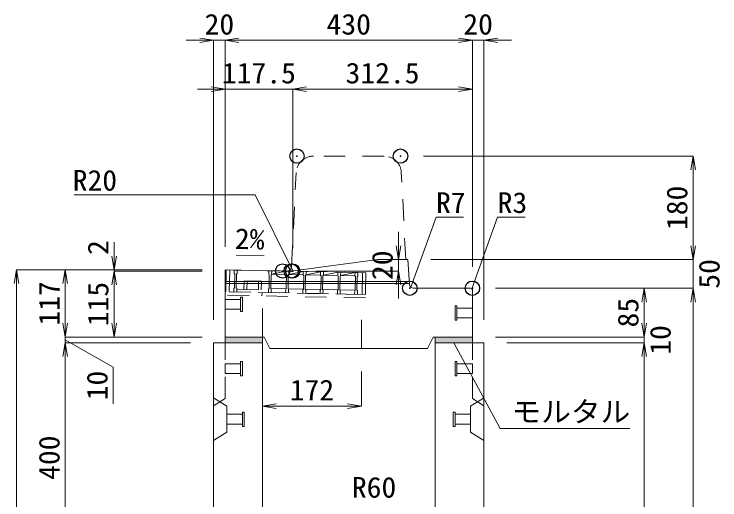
# Model space of a CAD drawing. Units: millimetres at full size. Extents: x -1809 to 57027, y -20349 to 17321.
# Drawn here: x 12318 to 13545, y -7920 to -7074 of the extents above; entities that cross this region are included whole.
import ezdxf
from ezdxf.enums import TextEntityAlignment as Align

# ---------------------------------------------------------------- set-up
doc = ezdxf.new("R2010")
doc.units = ezdxf.units.MM
doc.header["$LTSCALE"] = 50
doc.header["$PDMODE"] = 32
doc.header["$PDSIZE"] = 25
doc.linetypes.add('USER1', pattern=[2, 1, -1])
doc.linetypes.add('USER2', pattern=[1.35, 0.75, -0.6])
for name, color, linetype, lineweight in [('インサート', 3, 'USER2', 9), ('グレーチング', 7, 'USER2', 9), ('モルタル', 7, 'Continuous', 9), ('受枠', 3, 'USER2', 9), ('寸法線', 7, 'Continuous', 13), ('引出線', 4, 'Continuous', 13), ('本体', 2, 'Continuous', 13), ('目地', 132, 'Continuous', 9)]:
    doc.layers.add(name, color=color, linetype=linetype, lineweight=lineweight)
doc.layers.add('作業エリア', color=11, linetype='Continuous')
doc.styles.add('ＭＳ 明朝', font='')
doc.styles.get('ＭＳ 明朝').set_extended_font_data('MS Mincho')

# ---------------------------------------------------------------- blocks, each defined once
blk = doc.blocks.new('open_arrow')
at = {"color": 0, "linetype": 'Continuous', "lineweight": -2}
blk.add_lwpolyline([(7.5, 1.25), (0, 0), (7.5, -1.25)], dxfattribs=at)

msp = doc.modelspace()

# ---------------------------------------------------------------- hatches: boundary and pattern name
at = {"layer": 'モルタル'}
for points in [[(12750, -7646.05), (12750, -7636.05), (12685, -7636.05), (12685, -7646.05)], [(13115, -7646.05), (13115, -7636.05), (13050, -7636.05), (13050, -7646.05)]]:
    msp.add_hatch(color=256, dxfattribs=at).paths.add_polyline_path(points)

# ---------------------------------------------------------------- linework, layer by layer
at = {"layer": 'インサート'}
for p, q in [((12685, -7570.55), (12712, -7570.55)), ((12685, -7570.55), (12685, -7587.55)), ((12715, -7566.55), (12712, -7566.55)), ((12712, -7566.55), (12712, -7591.55)), ((12715, -7591.55), (12715, -7566.55)), ((13085, -7581.55), (13088, -7581.55)), ((13085, -7606.55), (13085, -7581.55)), ((13088, -7581.55), (13088, -7606.55)), ((12685, -7587.55), (12712, -7587.55)), ((12712, -7591.55), (12715, -7591.55)), ((13115, -7585.55), (13088, -7585.55)), ((13115, -7585.55), (13115, -7602.55)), ((13088, -7606.55), (13085, -7606.55)), ((13115, -7602.55), (13088, -7602.55)), ((12685, -7682.55), (12712, -7682.55)), ((12685, -7682.55), (12685, -7699.55)), ((12715, -7678.55), (12712, -7678.55)), ((12712, -7678.55), (12712, -7703.55)), ((12715, -7703.55), (12715, -7678.55)), ((13085, -7678.55), (13088, -7678.55)), ((13085, -7703.55), (13085, -7678.55)), ((13088, -7678.55), (13088, -7703.55)), ((13115, -7682.55), (13088, -7682.55)), ((13115, -7682.55), (13115, -7699.55)), ((12685, -7699.55), (12712, -7699.55)), ((12712, -7703.55), (12715, -7703.55)), ((13088, -7703.55), (13085, -7703.55)), ((13115, -7699.55), (13088, -7699.55)), ((12718.2, -7766.55), (12715.2, -7766.55)), ((12715.2, -7766.55), (12715.2, -7791.55)), ((12718.2, -7791.55), (12718.2, -7766.55)), ((13081.8, -7766.55), (13084.8, -7766.55)), ((13081.8, -7791.55), (13081.8, -7766.55)), ((13084.8, -7766.55), (13084.8, -7791.55)), ((12688.2, -7770.55), (12715.2, -7770.55)), ((12688.2, -7770.55), (12688.2, -7787.55)), ((13111.8, -7770.55), (13084.8, -7770.55)), ((13111.8, -7770.55), (13111.8, -7787.55)), ((12688.2, -7787.55), (12715.2, -7787.55)), ((12715.2, -7791.55), (12718.2, -7791.55)), ((13084.8, -7791.55), (13081.8, -7791.55)), ((13111.8, -7787.55), (13084.8, -7787.55))]:
    msp.add_line(p, q, dxfattribs=at)
at = {"layer": 'グレーチング'}
for p, q in [((12701, -7519.37), (12700.88, -7525.37)), ((12915.95, -7523.67), (12701, -7519.37)), ((12706, -7519.47), (12705.88, -7525.47)), ((12760.98, -7520.57), (12760.86, -7526.57)), ((12765.98, -7520.67), (12765.86, -7526.67)), ((12765.86, -7526.67), (12790.98, -7521.17)), ((12790.98, -7521.17), (12790.86, -7527.17)), ((12795.98, -7521.27), (12795.86, -7527.27)), ((12795.86, -7527.27), (12820.97, -7521.77)), ((12820.97, -7521.77), (12820.85, -7527.77)), ((12825.97, -7521.87), (12825.85, -7527.87)), ((12825.85, -7527.87), (12850.97, -7522.37)), ((12850.97, -7522.37), (12850.85, -7528.37)), ((12855.97, -7522.47), (12855.85, -7528.47)), ((12855.85, -7528.47), (12880.96, -7522.97)), ((12880.96, -7522.97), (12880.84, -7528.97)), ((12885.96, -7523.07), (12885.84, -7529.07)), ((12885.84, -7529.07), (12910.95, -7523.57)), ((12910.95, -7523.57), (12910.83, -7529.57)), ((12700.88, -7525.37), (12701.86, -7526.39)), ((12701.86, -7526.39), (12701.38, -7550.39)), ((12704.86, -7526.45), (12704.38, -7550.45)), ((12705.88, -7525.47), (12704.86, -7526.45)), ((12760.86, -7526.57), (12761.84, -7527.59)), ((12761.84, -7527.59), (12761.36, -7551.59)), ((12764.84, -7527.65), (12764.36, -7551.65)), ((12765.86, -7526.67), (12764.84, -7527.65)), ((12765.86, -7526.67), (12790.86, -7527.17)), ((12790.86, -7527.17), (12791.84, -7528.19)), ((12791.84, -7528.19), (12791.36, -7552.19)), ((12794.84, -7528.25), (12794.36, -7552.25)), ((12795.86, -7527.27), (12794.84, -7528.25)), ((12795.86, -7527.27), (12820.85, -7527.77)), ((12820.85, -7527.77), (12821.83, -7528.79)), ((12821.83, -7528.79), (12821.35, -7552.79)), ((12824.83, -7528.85), (12824.35, -7552.85)), ((12825.85, -7527.87), (12824.83, -7528.85)), ((12825.85, -7527.87), (12850.85, -7528.37)), ((12850.85, -7528.37), (12851.83, -7529.39)), ((12851.83, -7529.39), (12851.35, -7553.39)), ((12854.83, -7529.45), (12854.35, -7553.45)), ((12855.85, -7528.47), (12854.83, -7529.45)), ((12855.85, -7528.47), (12880.84, -7528.97)), ((12880.84, -7528.97), (12881.82, -7529.99)), ((12881.82, -7529.99), (12881.34, -7553.99)), ((12884.82, -7530.05), (12884.34, -7554.05)), ((12885.84, -7529.07), (12884.82, -7530.05)), ((12885.84, -7529.07), (12910.83, -7529.57)), ((12910.83, -7529.57), (12911.81, -7530.59)), ((12911.81, -7530.59), (12911.33, -7554.59)), ((12914.81, -7530.65), (12914.33, -7554.65)), ((12915.83, -7529.67), (12914.81, -7530.65)), ((12915.95, -7523.67), (12915.83, -7529.67)), ((12718.12, -7538.22), (12717.82, -7553.22)), ((12718.12, -7538.22), (12748.12, -7538.82)), ((12723.12, -7538.32), (12722.82, -7553.32)), ((12743.12, -7538.72), (12742.82, -7553.72)), ((12748.12, -7538.82), (12747.82, -7553.82)), ((12700.24, -7557.37), (12700.36, -7551.37)), ((12915.19, -7561.67), (12700.24, -7557.37)), ((12700.36, -7551.37), (12701.38, -7550.39)), ((12705.36, -7551.47), (12704.38, -7550.45)), ((12705.24, -7557.47), (12705.36, -7551.47)), ((12705.33, -7552.97), (12760.31, -7554.07)), ((12760.22, -7558.57), (12760.34, -7552.57)), ((12760.34, -7552.57), (12761.36, -7551.59)), ((12764.36, -7551.65), (12791.36, -7552.19)), ((12765.34, -7552.67), (12764.36, -7551.65)), ((12765.22, -7558.67), (12765.34, -7552.67)), ((12790.22, -7559.17), (12790.34, -7553.17)), ((12790.34, -7553.17), (12791.36, -7552.19)), ((12795.34, -7553.27), (12794.36, -7552.25)), ((12794.36, -7552.25), (12821.35, -7552.79)), ((12795.22, -7559.27), (12795.34, -7553.27)), ((12820.21, -7559.77), (12820.33, -7553.77)), ((12820.33, -7553.77), (12821.35, -7552.79)), ((12825.33, -7553.87), (12824.35, -7552.85)), ((12824.35, -7552.85), (12851.35, -7553.39)), ((12825.21, -7559.87), (12825.33, -7553.87)), ((12850.21, -7560.37), (12850.33, -7554.37)), ((12850.33, -7554.37), (12851.35, -7553.39)), ((12855.33, -7554.47), (12854.35, -7553.45)), ((12854.35, -7553.45), (12881.34, -7553.99)), ((12855.21, -7560.47), (12855.33, -7554.47)), ((12880.2, -7560.97), (12880.32, -7554.97)), ((12880.32, -7554.97), (12881.34, -7553.99)), ((12885.32, -7555.07), (12884.34, -7554.05)), ((12884.34, -7554.05), (12911.33, -7554.59)), ((12885.2, -7561.07), (12885.32, -7555.07)), ((12910.19, -7561.57), (12910.31, -7555.57)), ((12910.31, -7555.57), (12911.33, -7554.59)), ((12915.31, -7555.67), (12914.33, -7554.65)), ((12915.19, -7561.67), (12915.31, -7555.67))]:
    msp.add_line(p, q, dxfattribs=at)
at = {"layer": 'モルタル'}
for points in [[(12685, -7636.05), (12750, -7636.05), (12750, -7646.05), (12685, -7646.05)], [(13050, -7636.05), (13115, -7636.05), (13115, -7646.05), (13050, -7646.05)]]:
    msp.add_lwpolyline(points, close=True, dxfattribs=at)
at = {"layer": '作業エリア'}
for p in [(12810, -7321.05), (12990, -7321.05), (12785, -7521.05), (12800, -7521.05), (12802.5, -7521.05), (13006.25, -7551.05), (13115, -7551.05)]:
    msp.add_point(p, dxfattribs=at)
at = {"layer": '受枠'}
for p, q in [((12687, -7519.09), (12686.12, -7563.08)), ((12929.95, -7523.95), (12687, -7519.09)), ((12693, -7519.21), (12692.24, -7557.21)), ((12923.95, -7523.83), (12923.19, -7561.83)), ((12929.95, -7523.95), (12929.07, -7567.94)), ((12692.24, -7557.21), (12929.19, -7561.95)), ((12749.23, -7558.35), (12749.11, -7564.34)), ((12929.07, -7567.94), (12686.12, -7563.08))]:
    msp.add_line(p, q, dxfattribs=at)
at = {"layer": '寸法線'}
for p, q in [((12733, -7119.38), (12617, -7119.38)), ((12665, -7606.03), (12665, -7119.38)), ((12685, -7119.38), (13115, -7119.38)), ((12685, -7479.03), (12685, -7119.38)), ((12685, -7479.03), (12685, -7119.38)), ((13067, -7119.38), (13183, -7119.38)), ((13115, -7511.03), (13115, -7119.38)), ((13115, -7511.03), (13115, -7119.38)), ((13135, -7606.03), (13135, -7119.38)), ((12850.5, -7204.38), (12637, -7204.38)), ((12685, -7479.03), (12685, -7204.38)), ((13115, -7204.38), (12802.5, -7204.38)), ((12802.5, -7481.03), (12802.5, -7204.38)), ((12802.5, -7481.03), (12802.5, -7204.38)), ((13115, -7514.03), (13115, -7204.38)), ((13030.02, -7321.05), (13498.78, -7321.05)), ((13498.78, -7501.05), (13498.78, -7321.05)), ((12986.36, -7569.05), (12986.36, -7453.05)), ((13498.78, -7453.05), (13498.78, -7599.05)), ((12492.06, -7471.05), (12492.06, -7569.05)), ((12986.36, -7501.05), (12990.52, -7501.05)), ((13042.52, -7501.05), (13498.78, -7501.05)), ((13042.52, -7501.05), (13498.78, -7501.05)), ((12322.06, -8996.05), (12322.06, -7519.05)), ((12644.98, -7519.05), (12322.06, -7519.05)), ((12407.06, -7519.05), (12407.06, -7636.05)), ((12644.98, -7519.05), (12407.06, -7519.05)), ((12644.98, -7519.05), (12492.06, -7519.05)), ((12644.98, -7521.05), (12492.06, -7521.05)), ((12492.06, -7521.05), (12492.06, -7636.05)), ((12644.98, -7521.05), (12492.06, -7521.05)), ((12842.52, -7521.05), (12986.36, -7521.05)), ((13155.02, -7551.05), (13498.78, -7551.05)), ((13155.02, -7551.05), (13413.78, -7551.05)), ((13155.02, -7551.05), (13498.78, -7551.05)), ((13413.78, -7551.05), (13413.78, -7636.05)), ((13498.78, -7551.05), (13498.78, -8996.05)), ((12407.06, -7588.05), (12407.06, -7694.05)), ((13413.78, -7588.05), (13413.78, -7694.05)), ((12644.98, -7636.05), (12407.06, -7636.05)), ((12644.98, -7636.05), (12407.06, -7636.05)), ((12407.06, -7641.05), (12490.47, -7688.34)), ((12624.98, -7646.05), (12407.06, -7646.05)), ((12407.06, -7646.05), (12407.06, -8046.05)), ((12624.98, -7646.05), (12407.06, -7646.05)), ((12644.98, -7636.05), (12492.06, -7636.05)), ((13155.02, -7636.05), (13413.78, -7636.05)), ((13155.02, -7636.05), (13413.78, -7636.05)), ((13175.02, -7646.05), (13413.78, -7646.05)), ((13175.02, -7646.05), (13413.78, -7646.05)), ((13413.78, -7646.05), (13413.78, -8996.05)), ((12490.47, -7688.34), (12490.47, -7752.41)), ((12922, -7696.07), (12922, -7756.28)), ((12750, -7756.28), (12922, -7756.28))]:
    msp.add_line(p, q, dxfattribs=at)
at = {"layer": '引出線'}
for points in [[(12802.5, -7521.01), (12737.16, -7388.31), (12557.16, -7388.31), (12422.49, -7388.31)], [(13007.98, -7549.19), (13051.78, -7427.12), (13099.71, -7427.12)], [(13114.12, -7551.93), (13158.9, -7427.12), (13206.63, -7427.12)], [(12752.93, -7494.47), (12704.19, -7493.5), (12752.93, -7494.47)], [(13082.5, -7646.05), (13163.13, -7795.08), (13389.05, -7795.08)]]:
    msp.add_lwpolyline(points, dxfattribs=at)
at = {"layer": '本体', "linetype": 'USER2'}
for p, q in [((12961.46, -7321.05), (12838.54, -7321.05)), ((12800.33, -7514.4), (12808.57, -7349.56)), ((12999, -7501.05), (12991.43, -7349.56))]:
    msp.add_line(p, q, dxfattribs=at)
at = {"layer": '本体'}
for p, q in [((12950.5, -7501.05), (12803.83, -7520.87)), ((13002.5, -7501.05), (12950.5, -7501.05)), ((13005.76, -7544.58), (13002.5, -7501.05)), ((12685, -7636.05), (12685, -7519.05)), ((12685, -7519.05), (12785, -7521.05)), ((12785, -7521.05), (12801.15, -7521.05)), ((13112, -7551.05), (13012.74, -7551.05)), ((13115, -7636.05), (13115, -7554.05)), ((12665, -7646.05), (12665, -8996.05)), ((12665, -7646.05), (12750, -7646.05)), ((12753, -7636.05), (12685, -7636.05)), ((12750, -7646.05), (12750, -7975.53)), ((12753, -7636.05), (12763, -7656.05)), ((13047, -7636.05), (13037, -7656.05)), ((13115, -7636.05), (13047, -7636.05)), ((13050, -7646.05), (13050, -7975.53)), ((13050, -7646.05), (13135, -7646.05)), ((13135, -7646.05), (13135, -8996.05)), ((13037, -7656.05), (12763, -7656.05))]:
    msp.add_line(p, q, dxfattribs=at)
at = {"layer": '本体', "linetype": 'USER1'}
for p, q in [((12750, -7636.05), (12750, -7558.36)), ((12922, -7656.05), (12922, -7561.8))]:
    msp.add_line(p, q, dxfattribs=at)
at = {"layer": '本体', "linetype": 'USER2', "lineweight": 9}
for p, q in [((12685, -7743.05), (12685, -7646.05)), ((13115, -7743.05), (13115, -7646.05)), ((12665, -7755.55), (12685, -7743.05)), ((13135, -7755.55), (13115, -7743.05))]:
    msp.add_line(p, q, dxfattribs=at)
at = {"layer": '本体', "lineweight": 9}
for p, q in [((12665, -7742.05), (12688.2, -7756.55)), ((13134.58, -7742.31), (13111.8, -7756.55)), ((12688.2, -7756.55), (12688.2, -7801.55)), ((13111.8, -7756.55), (13111.8, -7801.55)), ((12688.2, -7801.55), (12665, -7816.05)), ((13111.8, -7801.55), (13135, -7816.05))]:
    msp.add_line(p, q, dxfattribs=at)
at = {"layer": '本体', "linetype": 'USER2'}
for centre, radius, start, end in [((12838.54, -7351.05), 30, 90, 177.13759), ((12961.46, -7351.05), 30, 2.86241, 90), ((12793.34, -7514.05), 7, 270, 357.13759)]:
    msp.add_arc(centre, radius, start, end, dxfattribs=at)
at = {"layer": '本体'}
for centre, radius, start, end in [((12801.15, -7501.05), 20, 270, 277.69605), ((13012.74, -7544.05), 7, 184.28915, 270), ((13112, -7554.05), 3, 0, 90)]:
    msp.add_arc(centre, radius, start, end, dxfattribs=at)
at = {"layer": '目地'}
for p, q in [((12685, -7539.05), (13005.35, -7539.05)), ((12685, -7543.05), (13005.65, -7543.05))]:
    msp.add_line(p, q, dxfattribs=at)

# ---------------------------------------------------------------- block references
at = {"layer": '寸法線', "xscale": 3.2, "yscale": 3.2}
for p, rotation in [((12665, -7119.38), 180), ((13115, -7119.38), 180), ((13115, -7119.38), 180), ((12685, -7204.38), 180), ((13115, -7204.38), 180), ((13498.78, -7321.05), 270), ((12986.36, -7501.05), 90), ((13498.78, -7501.05), 90), ((13498.78, -7501.05), 90), ((12492.06, -7519.05), 90), ((12322.06, -7519.05), 270), ((12407.06, -7519.05), 270), ((12492.06, -7521.05), 270), ((12492.06, -7521.05), 270), ((12986.36, -7521.05), 270), ((13413.78, -7551.05), 270), ((13498.78, -7551.05), 270), ((13498.78, -7551.05), 270), ((12407.06, -7636.05), 90), ((12407.06, -7636.05), 90), ((12492.06, -7636.05), 90), ((13413.78, -7636.05), 90), ((13413.78, -7636.05), 90), ((12407.06, -7646.05), 270), ((12407.06, -7646.05), 270), ((13413.78, -7646.05), 270), ((13413.78, -7646.05), 270), ((12922, -7756.28), 180)]:
    msp.add_blockref('open_arrow', p, dxfattribs=dict(at, rotation=rotation))
for p in [(12685, -7119.38), (12685, -7119.38), (13135, -7119.38), (12802.5, -7204.38), (12802.5, -7204.38), (12750, -7756.28)]:
    msp.add_blockref('open_arrow', p, dxfattribs=at)
at = {"layer": '引出線', "xscale": 0.0533, "yscale": 0.0533}
for p, rotation in [((12752.93, -7494.47), 178.9), ((12802.5, -7521.01), 116.2), ((13007.98, -7549.19), 70.3), ((13114.12, -7551.93), 70.3), ((13082.5, -7646.05), 298.4)]:
    msp.add_blockref('open_arrow', p, dxfattribs=dict(at, rotation=rotation))

# ---------------------------------------------------------------- texts
at = {"layer": '寸法線', "style": 'ＭＳ 明朝', "width": 1.05}
for s, p in [('20', (12675, -7091.36)), ('430', (12900, -7091.36)), ('20', (13125, -7091.36)), ('117.5', (12743.75, -7176.36)), ('312.5', (12958.75, -7176.36)), ('172', (12836, -7728.26))]:
    msp.add_text(s, height=36.03, dxfattribs=at).set_placement(p, align=Align.MIDDLE_CENTER)
for s, p in [('180', (13470.76, -7411.05)), ('2', (12464.06, -7480.2)), ('20', (12958.34, -7511.05)), ('50', (13526.8, -7526.05)), ('117', (12379.04, -7577.55)), ('115', (12464.04, -7578.55)), ('85', (13385.76, -7593.55)), ('10', (13441.8, -7641.05)), ('10', (12462.45, -7720.38)), ('400', (12379.04, -7846.05))]:
    msp.add_text(s, height=36.03, rotation=90, dxfattribs=at).set_placement(p, align=Align.MIDDLE_CENTER)
at = {"layer": '引出線', "style": 'ＭＳ 明朝', "width": 1.05}
for s, p in [('R20', (12497.16, -7345.11)), ('R60', (12982.66, -7879.64))]:
    msp.add_text(s, height=36.03, dxfattribs=at).set_placement(p, align=Align.TOP_RIGHT)
for s, p in [('R7', (13051.78, -7383.92)), ('R3', (13158.9, -7383.92)), ('モルタル', (13183.13, -7747.97))]:
    msp.add_text(s, height=36.03, dxfattribs=at).set_placement(p, align=Align.TOP_LEFT)
msp.add_text('2%', height=36.03, rotation=358.854, dxfattribs=at).set_placement((12753.87, -7447.58), align=Align.TOP_RIGHT)

doc.saveas('drawing.dxf')
